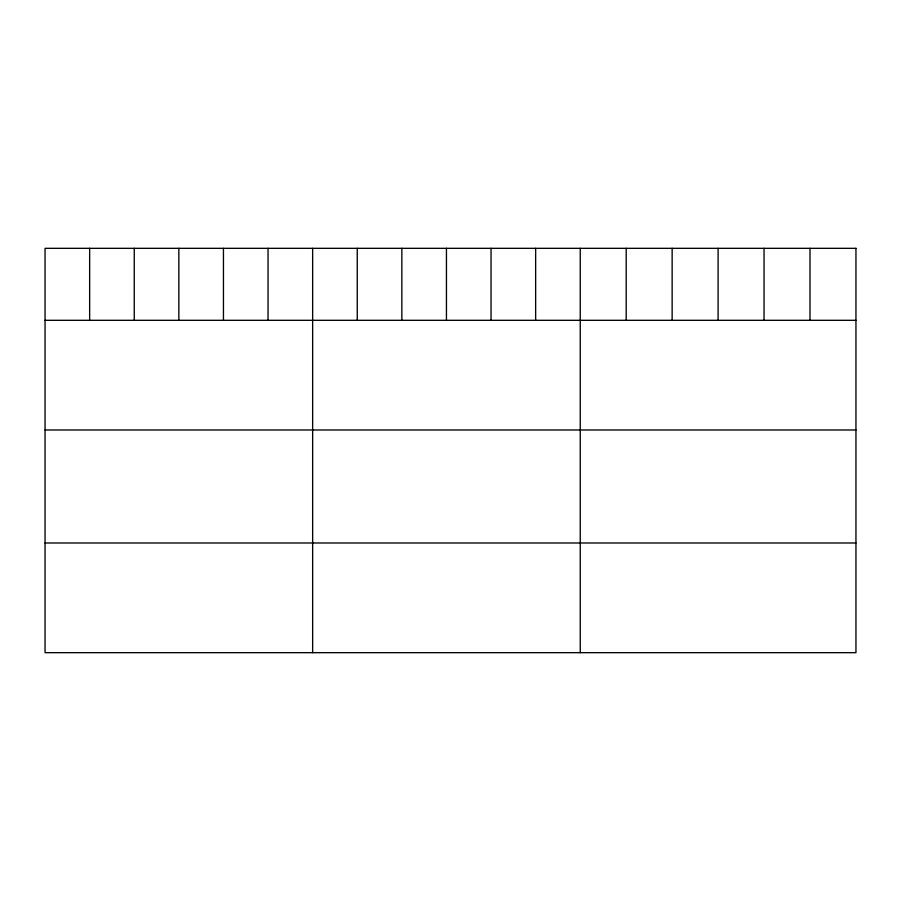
<?xml version="1.0" encoding="UTF-8"?>
<svg xmlns="http://www.w3.org/2000/svg" width="901" height="901" viewBox="0 0 901 901"><rect width="100%" height="100%" fill="white"/><g stroke="black" fill="none" stroke-linecap="round" stroke-linejoin="round"><path stroke-width="1.35" d="M45.05 320.305L855.95 320.305M45.05 429.98L855.95 429.98M45.05 542.988L855.95 542.988M809.999 248.327L809.999 320.305M764.048 248.327L764.048 320.305M718.097 248.327L718.097 320.305M672.146 248.327L672.146 320.305M626.195 248.327L626.195 320.305M580.244 248.327L580.244 652.673M535.644 248.327L535.644 320.305M491.045 248.327L491.045 320.305M446.445 248.327L446.445 320.305M401.846 248.327L401.846 320.305M357.246 248.327L357.246 320.305M312.647 248.327L312.647 652.673M268.048 248.327L268.048 320.305M223.448 248.327L223.448 320.305M178.849 248.327L178.849 320.305M134.249 248.327L134.249 320.305M89.649 248.327L89.649 320.305M855.95 248.327L45.05 248.327L45.05 652.673L855.95 652.673L855.95 248.327"/></g></svg>
